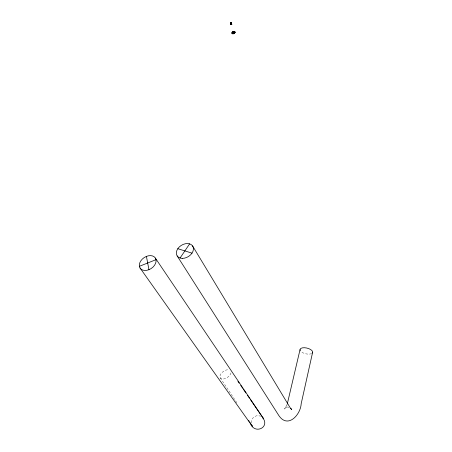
<?xml version="1.0" encoding="UTF-8"?>
<svg xmlns="http://www.w3.org/2000/svg" width="452" height="452" viewBox="0 0 452 452"><rect width="100%" height="100%" fill="white"/><g stroke="black" fill="none" stroke-linecap="round" stroke-linejoin="round"><path stroke-width="0.34" stroke-dasharray="2.26 1.69" d="M251.239 422.778C250.815 418.06 256.165 414.1 260.493 416.213M286.89 405.178L287.235 404.173M286.975 404.749L284.472 409.043L286.76 406.964L285.461 407.715L288.715 407.201L287.528 406.969L289.144 407.405M220.26 377.855L237.097 403.094M311.665 353.52A6.447 2.921 13.4 0 1 305.292 353.679A6.447 2.921 13.4 0 1 300.19 350.469M230.995 372.911A6.305 3.633 -34.7 0 1 223.548 378.979A6.305 3.633 -34.7 0 1 220.689 374.188A6.305 3.633 -34.7 0 1 229.13 369.787"/><path stroke-width="0.68" d="M230.723 22.967L230.689 22.82M231.746 24.38L231.085 22.673L231.48 23.854M312.637 352.227L301.173 403.76C300.653 414.648 288.009 428.773 279.037 415.857L177.161 255.928M300.026 349.667L287.444 403.274M231.102 24.103L231.537 23.792L231.091 23.996M180.06 258.019L189.631 243.86M234.322 32.713L233.192 33.346A0.921 0.537 -24.7 0 1 232.723 33.171L232.661 32.894A0.915 0.571 -21.2 0 1 232.995 32.425L234.204 32.182M139.391 266.307L155.991 259.68M230.362 22.894L231.147 22.6L231.825 24.397L231.045 24.691L230.362 22.894L231.108 24.617M230.413 23.131L231.147 22.6M231.141 23.939C230.565 24.414 231.458 23.634 231.322 24.38M230.87 22.916L231.085 22.673M230.56 23.075L230.966 24.046M177.805 248.696L192.01 253.154M290.579 408.28L291.726 409.529L290.286 407.941L192.558 245.899M262.499 417.456C270.562 427.174 254.9 434.858 250.425 423.637L139.984 267.917M262.55 417.269L263.652 418.834L155.364 258.075A9.13 6.497 -34.1 0 0 140.9 260.736A9.13 6.497 -34.1 0 0 146.838 270.307A9.13 6.497 -34.1 0 0 155.364 258.075M260.736 414.642L262.171 416.733M237.938 381.358L239.131 383.104M240.724 385.432L242.718 388.336M243.515 389.5L245.905 392.991M247.498 395.319L249.487 398.229M250.284 399.387L260.375 414.122M248.623 420.388L249.318 421.433M249.996 422.473L252.318 426.185L251.809 425.095M230.667 22.95L231.351 24.527M230.836 22.764L231.497 24.47M231.825 24.397L231.045 24.691M146.42 256.397L148.957 269.691M300.19 350.469A6.447 2.921 13.4 0 1 306.558 347.983A6.447 2.921 13.4 0 1 312.355 352.944M233.187 32.295A0.921 0.537 -24.7 0 1 234.379 32.408A0.921 0.537 -24.7 0 1 233.407 33.324M232.995 32.425A0.921 0.537 -24.7 0 0 232.661 32.894L232.723 33.171A0.915 0.508 -20.5 0 0 233.192 33.346A0.921 0.537 -24.7 0 0 234.368 32.374A0.921 0.537 -24.7 0 0 232.978 32.391A0.921 0.537 -24.7 0 0 233.175 33.312M234.475 32.793A0.921 0.537 -24.7 0 1 234.418 32.951M234.142 33.262A0.921 0.537 -24.7 0 1 233.503 33.555M232.26 32.742L232.441 33.584A1.452 0.842 -24.7 0 0 234.605 32.962A1.452 0.819 -27.3 0 0 234.876 32.222A1.452 0.859 -27.8 0 0 234.351 31.776A1.452 0.842 -24.7 0 0 232.26 32.742M232.887 33.454L232.661 33.77A1.531 0.893 -24.7 0 0 234.684 33.013L234.368 32.945A1.113 0.65 -24.7 0 1 232.899 33.493L232.887 33.454M182.162 258.369A9.193 6.633 -31.6 0 0 193.281 247.476A9.193 6.633 -31.6 0 0 179.224 247.012A9.193 6.633 -31.6 0 0 182.162 258.369M232.989 33.668A1.452 0.842 -24.7 0 0 234.859 32.188A1.452 0.842 -24.7 0 0 232.673 32.216A1.452 0.842 -24.7 0 0 232.989 33.668M232.938 33.544A1.452 0.842 -24.7 0 0 234.808 32.058A1.452 0.842 -24.7 0 0 232.622 32.092A1.452 0.842 -24.7 0 0 232.938 33.544M232.876 33.651A1.616 0.938 -24.7 0 0 234.961 32.002A1.616 0.938 -24.7 0 0 232.526 32.035A1.616 0.938 -24.7 0 0 232.876 33.651M232.927 33.781A1.616 0.944 -24.7 0 0 235.012 32.132A1.616 0.944 -24.7 0 0 232.577 32.165A1.616 0.944 -24.7 0 0 232.927 33.781"/></g></svg>
